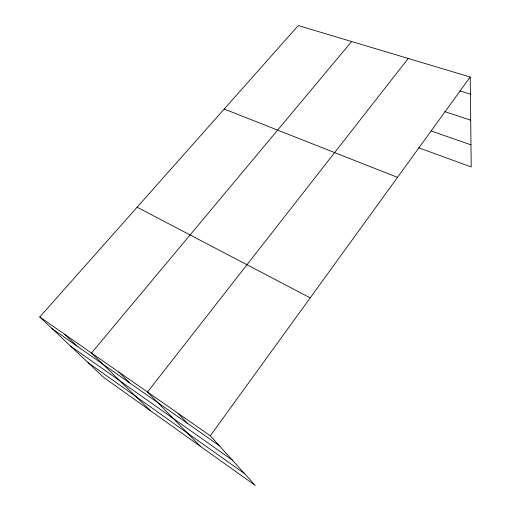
<?xml version="1.0" encoding="UTF-8"?>
<svg xmlns="http://www.w3.org/2000/svg" width="511" height="511" viewBox="0 0 511 511"><rect width="100%" height="100%" fill="white"/><g stroke="black" fill="none" stroke-linecap="round" stroke-linejoin="round"><path stroke-width="0.77" d="M210.308 435.787L470.203 77.02L298.277 25.55L39.769 316.98L103.656 377.393L255.276 485.45L210.308 435.787L39.769 316.98M408.212 58.458L147.5 392.026L200.363 446.314M351.632 41.525L91.482 353.005L150.483 410.767M459.849 90.907L470.401 94.196M444.73 111.602L470.701 120.2M431.38 131.04L470.982 144.862M418.854 147.832L471.231 166.963L470.203 77.02M224.214 109.047L397.501 177.381M137.127 207.223L310.234 297.849M52.065 328.605L219.149 445.547M70.595 346.132L232.307 460.079M88.071 362.657L244.526 473.576M64.923 334.501L76.822 345.934M118.712 371.976L129.628 382.892M177.981 413.265L187.607 423.472"/></g></svg>
